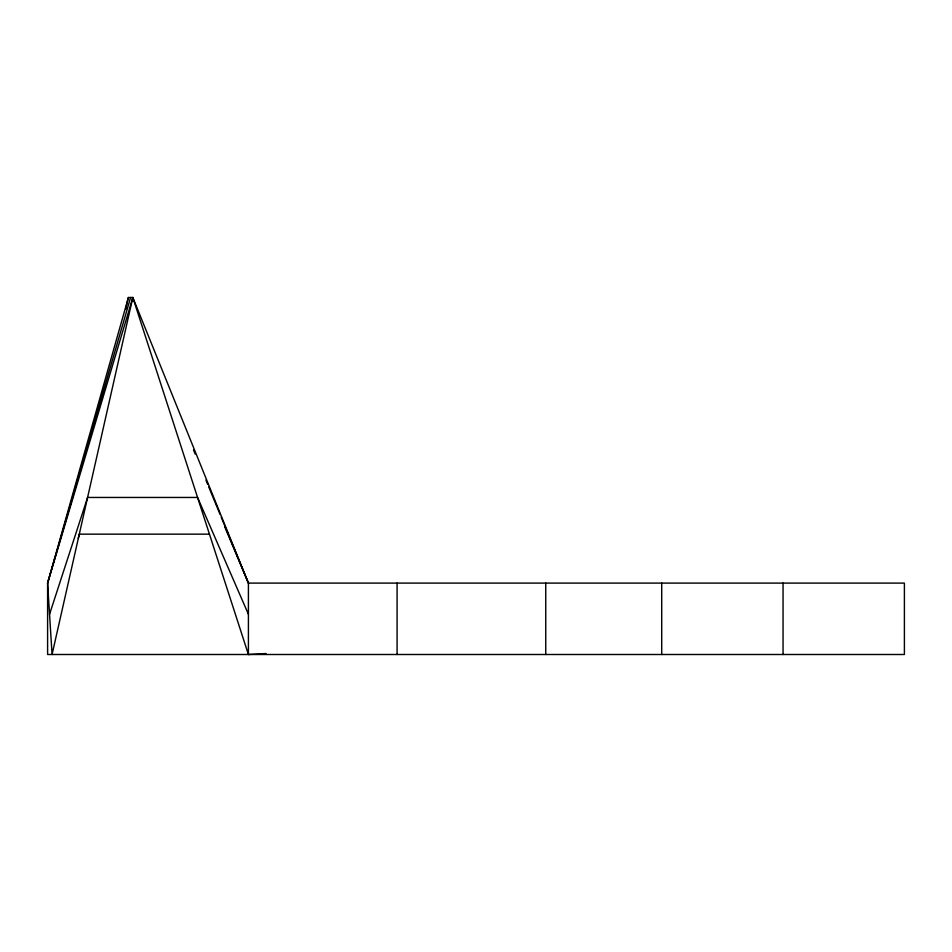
<?xml version="1.0" encoding="UTF-8"?>
<svg xmlns="http://www.w3.org/2000/svg" width="952" height="952" viewBox="0 0 952 952"><rect width="100%" height="100%" fill="white"/><g stroke="black" fill="none" stroke-linecap="round" stroke-linejoin="round"><path stroke-width="1.43" d="M125.759 309.067L128.377 297.5L132.828 297.5L248.412 583.1L248.412 654.5L266.072 653.536M248.412 654.5L132.828 297.5L52.062 654.5L47.6 583.1L128.377 297.5M78.278 538.451L79.29 534.155L209.452 534.155M224.862 527.075L248.412 583.1L904.4 583.1L904.4 654.5L47.6 654.5L47.6 583.1L130.602 297.5M47.6 583.1L132.828 297.5M49.552 614.254L87.596 497.456L197.564 497.456L248.412 614.254M193.47 449.915L195.172 454.033M205.929 480.117L207.631 484.235M208.762 486.984L220.09 514.449M221.221 517.198L248.412 583.1M783.056 583.1L783.056 654.5M661.711 583.1L661.711 654.5M545.746 583.1L545.746 654.5M397.079 583.1L397.079 654.5"/></g></svg>
